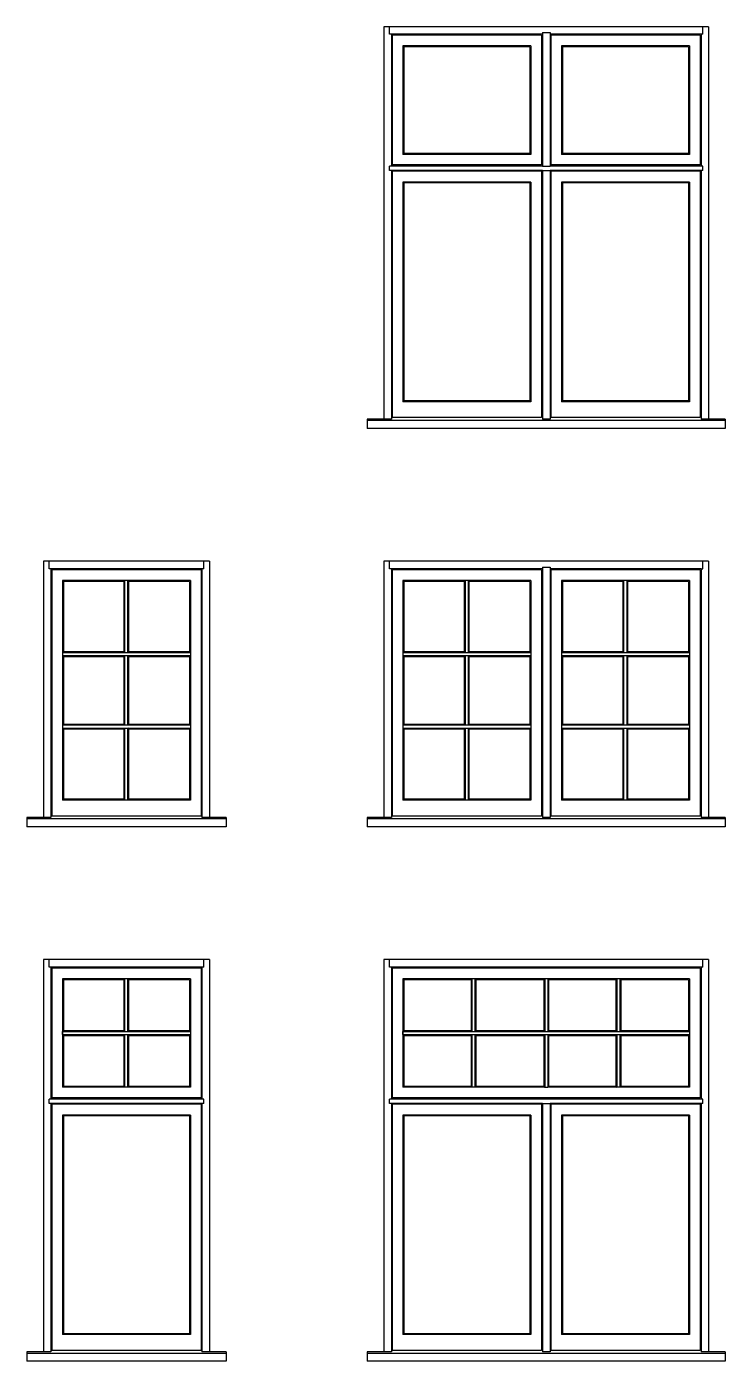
# Model space of a CAD drawing. Header units: inches. Extents: x 1985 to 11287, y 379 to 3234.
# Drawn here: x 9094.9 to 9221, y 1658.4 to 1899.4 of the extents above; entities that cross this region are included whole.
import ezdxf

# ---------------------------------------------------------------- set-up
doc = ezdxf.new("R2010")
doc.units = ezdxf.units.IN
doc.header["$MEASUREMENT"] = 0
doc.layers.add('elevation 99', color=7, linetype='CONTINUOUS')

msp = doc.modelspace()

# ---------------------------------------------------------------- linework, layer by layer
at = {"layer": 'elevation 99'}
for p, q in [((9159.357966, 1899.389656), (9159.357966, 1874.200051)), ((9189.357947, 1899.389656), (9159.357966, 1899.389656)), ((9160.420466, 1898.014655), (9160.420466, 1899.389656)), ((9217.982929, 1899.389656), (9187.982947, 1899.389656)), ((9216.920429, 1898.014655), (9216.920429, 1899.389656)), ((9217.982929, 1899.389656), (9217.982929, 1874.200051)), ((9187.982947, 1898.014655), (9160.420466, 1898.014655)), ((9160.732966, 1898.014655), (9160.732966, 1874.200051)), ((9160.876372, 1897.870969), (9160.876372, 1874.450518)), ((9187.839262, 1897.870969), (9160.876372, 1897.870969)), ((9187.839262, 1897.870969), (9187.839262, 1874.450518)), ((9187.982947, 1898.327155), (9187.982947, 1874.200051)), ((9187.982947, 1898.327155), (9189.357947, 1898.327155)), ((9187.982947, 1898.014655), (9187.982947, 1874.200051)), ((9189.357947, 1898.327155), (9189.357947, 1874.200051)), ((9189.357947, 1898.014655), (9189.357947, 1874.200051)), ((9216.920429, 1898.014655), (9189.357947, 1898.014655)), ((9189.501354, 1897.870969), (9189.501354, 1874.450518)), ((9216.464243, 1897.870969), (9189.501354, 1897.870969)), ((9216.464243, 1897.870969), (9216.464243, 1874.450518)), ((9216.607929, 1898.014655), (9216.607929, 1874.200051)), ((9162.822251, 1895.925369), (9162.822251, 1876.33346)), ((9185.893662, 1895.925369), (9162.822251, 1895.925369)), ((9162.982966, 1895.764655), (9162.982966, 1876.494175)), ((9185.732947, 1895.764655), (9162.982966, 1895.764655)), ((9185.732947, 1895.764655), (9185.732947, 1876.494175)), ((9185.893662, 1895.925369), (9185.893662, 1876.33346)), ((9191.447233, 1895.925369), (9191.447233, 1876.33346)), ((9214.518643, 1895.925369), (9191.447233, 1895.925369)), ((9191.607947, 1895.764655), (9191.607947, 1876.494175)), ((9214.357929, 1895.764655), (9191.607947, 1895.764655)), ((9214.357929, 1895.764655), (9214.357929, 1876.494175)), ((9214.518643, 1895.925369), (9214.518643, 1876.33346)), ((9185.893662, 1876.33346), (9162.822251, 1876.33346)), ((9185.732947, 1876.494175), (9162.982966, 1876.494175)), ((9214.518643, 1876.33346), (9191.447233, 1876.33346)), ((9214.357929, 1876.494175), (9191.607947, 1876.494175)), ((9159.357966, 1874.200051), (9159.357966, 1828.543744)), ((9187.982947, 1874.200051), (9160.420466, 1874.200051)), ((9160.420466, 1873.41985), (9160.420466, 1874.200051)), ((9187.982947, 1873.41985), (9160.420466, 1873.41985)), ((9160.732966, 1873.41985), (9160.732966, 1828.543744)), ((9187.839262, 1874.450518), (9160.876372, 1874.450518)), ((9160.876372, 1873.276164), (9160.876372, 1828.794211)), ((9187.839262, 1873.276164), (9160.876372, 1873.276164)), ((9187.839262, 1873.276164), (9187.839262, 1828.794211)), ((9187.982947, 1874.200051), (9189.357947, 1874.200051)), ((9187.982947, 1873.41985), (9187.982947, 1828.543744)), ((9187.982947, 1873.41985), (9187.982947, 1828.543744)), ((9187.982947, 1873.41985), (9189.357947, 1873.41985)), ((9216.920429, 1874.200051), (9189.357947, 1874.200051)), ((9189.357947, 1873.41985), (9189.357947, 1828.543744)), ((9189.357947, 1873.41985), (9189.357947, 1828.543744)), ((9216.920429, 1873.41985), (9189.357947, 1873.41985)), ((9216.464243, 1874.450518), (9189.501354, 1874.450518)), ((9189.501354, 1873.276164), (9189.501354, 1828.794211)), ((9216.464243, 1873.276164), (9189.501354, 1873.276164)), ((9216.464243, 1873.276164), (9216.464243, 1828.794211)), ((9216.607929, 1873.41985), (9216.607929, 1828.543744)), ((9216.920429, 1873.41985), (9216.920429, 1874.200051)), ((9217.982929, 1874.200051), (9217.982929, 1828.543744)), ((9162.822251, 1871.330564), (9162.822251, 1831.677154)), ((9185.893662, 1871.330564), (9162.822251, 1871.330564)), ((9162.982966, 1871.16985), (9162.982966, 1831.837868)), ((9185.732947, 1871.16985), (9162.982966, 1871.16985)), ((9185.732947, 1871.16985), (9185.732947, 1831.837868)), ((9185.893662, 1871.330564), (9185.893662, 1831.677154)), ((9191.447233, 1871.330564), (9191.447233, 1831.677154)), ((9214.518643, 1871.330564), (9191.447233, 1871.330564)), ((9191.607947, 1871.16985), (9191.607947, 1831.837868)), ((9214.357929, 1871.16985), (9191.607947, 1871.16985)), ((9214.357929, 1871.16985), (9214.357929, 1831.837868)), ((9214.518643, 1871.330564), (9214.518643, 1831.677154)), ((9185.893662, 1831.677154), (9162.822251, 1831.677154)), ((9185.732947, 1831.837868), (9162.982966, 1831.837868)), ((9214.518643, 1831.677154), (9191.447233, 1831.677154)), ((9214.357929, 1831.837868), (9191.607947, 1831.837868)), ((9160.732966, 1828.543744), (9156.357966, 1828.543744)), ((9156.357966, 1828.543744), (9156.357966, 1826.861002)), ((9192.357947, 1828.257213), (9156.357966, 1828.257213)), ((9192.357947, 1826.861002), (9156.357966, 1826.861002)), ((9187.839262, 1828.794211), (9160.876372, 1828.794211)), ((9220.982929, 1828.257213), (9184.982947, 1828.257213)), ((9220.982929, 1826.861002), (9184.982947, 1826.861002)), ((9189.357947, 1828.543744), (9187.982947, 1828.543744)), ((9216.464243, 1828.794211), (9189.501354, 1828.794211)), ((9220.982929, 1828.543744), (9216.607929, 1828.543744)), ((9220.982929, 1828.543744), (9220.982929, 1826.861002)), ((9097.929608, 1802.861002), (9097.929608, 1756.609896)), ((9127.92959, 1802.861002), (9097.929608, 1802.861002)), ((9098.992108, 1801.486002), (9098.992108, 1802.861002)), ((9126.86709, 1801.486002), (9126.86709, 1802.861002)), ((9127.92959, 1802.861002), (9127.92959, 1756.609896)), ((9159.357966, 1802.861002), (9159.357966, 1756.609896)), ((9189.357947, 1802.861002), (9159.357966, 1802.861002)), ((9160.420466, 1801.486002), (9160.420466, 1802.861002)), ((9217.982929, 1802.861002), (9187.982947, 1802.861002)), ((9216.920429, 1801.486002), (9216.920429, 1802.861002)), ((9217.982929, 1802.861002), (9217.982929, 1756.609896)), ((9126.86709, 1801.486002), (9098.992108, 1801.486002)), ((9099.304608, 1801.486002), (9099.304608, 1756.609896)), ((9099.448014, 1801.342316), (9099.448014, 1756.860363)), ((9126.410904, 1801.342316), (9099.448014, 1801.342316)), ((9126.410904, 1801.342316), (9126.410904, 1756.860363)), ((9126.55459, 1801.486002), (9126.55459, 1756.609896)), ((9160.732966, 1801.486002), (9160.420466, 1801.486002)), ((9160.732966, 1801.486002), (9160.732966, 1756.609896)), ((9187.982947, 1801.486002), (9160.732966, 1801.486002)), ((9160.876372, 1801.342316), (9160.876372, 1756.860363)), ((9187.839262, 1801.342316), (9160.876372, 1801.342316)), ((9187.839262, 1801.342316), (9187.839262, 1756.860363)), ((9187.982947, 1801.798502), (9187.982947, 1756.609896)), ((9187.982947, 1801.798502), (9189.357947, 1801.798502)), ((9187.982947, 1801.486002), (9187.982947, 1756.609896)), ((9189.357947, 1801.798502), (9189.357947, 1756.609896)), ((9189.357947, 1801.486002), (9189.357947, 1756.609896)), ((9216.607929, 1801.486002), (9189.357947, 1801.486002)), ((9189.501354, 1801.342316), (9189.501354, 1756.860363)), ((9216.464243, 1801.342316), (9189.501354, 1801.342316)), ((9216.464243, 1801.342316), (9216.464243, 1756.860363)), ((9216.607929, 1801.486002), (9216.607929, 1756.609896)), ((9216.607929, 1801.486002), (9216.920429, 1801.486002)), ((9101.393894, 1799.396716), (9101.393894, 1759.743305)), ((9124.465304, 1799.396716), (9101.393894, 1799.396716)), ((9101.554608, 1799.236002), (9101.554608, 1786.567873)), ((9112.487067, 1799.236002), (9101.554608, 1799.236002)), ((9112.487067, 1799.236002), (9112.647781, 1799.396716)), ((9112.487067, 1786.567873), (9112.487067, 1799.236002)), ((9112.647781, 1786.407159), (9112.647781, 1799.396716)), ((9113.201353, 1799.396716), (9113.362067, 1799.236002)), ((9113.201353, 1786.407159), (9113.201353, 1799.396716)), ((9124.30459, 1799.236002), (9113.362067, 1799.236002)), ((9113.362067, 1786.567873), (9113.362067, 1799.236002)), ((9124.30459, 1799.236002), (9124.30459, 1786.567873)), ((9124.465304, 1799.396716), (9124.465304, 1759.743305)), ((9162.822251, 1799.396716), (9162.822251, 1759.743305)), ((9185.893662, 1799.396716), (9162.822251, 1799.396716)), ((9162.982966, 1799.236002), (9162.982966, 1786.567873)), ((9173.915424, 1799.236002), (9162.982966, 1799.236002)), ((9173.915424, 1799.236002), (9174.076139, 1799.396716)), ((9173.915424, 1786.567873), (9173.915424, 1799.236002)), ((9174.076139, 1786.407159), (9174.076139, 1799.396716)), ((9174.62971, 1799.396716), (9174.790424, 1799.236002)), ((9174.62971, 1786.407159), (9174.62971, 1799.396716)), ((9185.732947, 1799.236002), (9174.790424, 1799.236002)), ((9174.790424, 1786.567873), (9174.790424, 1799.236002)), ((9185.732947, 1799.236002), (9185.732947, 1786.567873)), ((9185.893662, 1799.396716), (9185.893662, 1759.743305)), ((9191.447233, 1799.396716), (9191.447233, 1759.743305)), ((9214.518643, 1799.396716), (9191.447233, 1799.396716)), ((9191.607947, 1799.236002), (9191.607947, 1786.567873)), ((9202.540406, 1799.236002), (9191.607947, 1799.236002)), ((9202.540406, 1799.236002), (9202.70112, 1799.396716)), ((9202.540406, 1786.567873), (9202.540406, 1799.236002)), ((9202.70112, 1786.407159), (9202.70112, 1799.396716)), ((9203.254692, 1799.396716), (9203.415406, 1799.236002)), ((9203.254692, 1786.407159), (9203.254692, 1799.396716)), ((9214.357929, 1799.236002), (9203.415406, 1799.236002)), ((9203.415406, 1786.567873), (9203.415406, 1799.236002)), ((9214.357929, 1799.236002), (9214.357929, 1786.567873)), ((9214.518643, 1799.396716), (9214.518643, 1759.743305)), ((9101.554608, 1786.567873), (9101.393894, 1786.407159)), ((9101.393894, 1786.407159), (9112.647781, 1786.407159)), ((9101.393894, 1785.853587), (9112.647781, 1785.853587)), ((9101.393894, 1785.853587), (9101.554608, 1785.692873)), ((9101.554608, 1786.567873), (9112.487067, 1786.567873)), ((9112.487067, 1786.567873), (9112.647781, 1786.407159)), ((9112.487067, 1785.692873), (9112.647781, 1785.853587)), ((9112.647781, 1786.407159), (9113.201353, 1786.407159)), ((9112.647781, 1785.853587), (9113.201353, 1785.853587)), ((9112.647781, 1773.296498), (9112.647781, 1785.853587)), ((9113.362067, 1786.567873), (9113.201353, 1786.407159)), ((9113.201353, 1786.407159), (9124.465304, 1786.407159)), ((9113.201353, 1785.853587), (9124.465304, 1785.853587)), ((9113.362067, 1785.692873), (9113.201353, 1785.853587)), ((9113.201353, 1773.296498), (9113.201353, 1785.853587)), ((9113.362067, 1786.567873), (9124.30459, 1786.567873)), ((9124.30459, 1786.567873), (9124.465304, 1786.407159)), ((9124.465304, 1785.853587), (9124.30459, 1785.692873)), ((9162.982966, 1786.567873), (9162.822251, 1786.407159)), ((9162.822251, 1786.407159), (9174.076139, 1786.407159)), ((9162.822251, 1785.853587), (9174.076139, 1785.853587)), ((9162.822251, 1785.853587), (9162.982966, 1785.692873)), ((9162.982966, 1786.567873), (9173.915424, 1786.567873)), ((9173.915424, 1786.567873), (9174.076139, 1786.407159)), ((9173.915424, 1785.692873), (9174.076139, 1785.853587)), ((9174.076139, 1786.407159), (9174.62971, 1786.407159)), ((9174.076139, 1785.853587), (9174.62971, 1785.853587)), ((9174.076139, 1773.296498), (9174.076139, 1785.853587)), ((9174.790424, 1786.567873), (9174.62971, 1786.407159)), ((9174.62971, 1786.407159), (9185.893662, 1786.407159)), ((9174.62971, 1785.853587), (9185.893662, 1785.853587)), ((9174.790424, 1785.692873), (9174.62971, 1785.853587)), ((9174.62971, 1773.296498), (9174.62971, 1785.853587)), ((9174.790424, 1786.567873), (9185.732947, 1786.567873)), ((9185.732947, 1786.567873), (9185.893662, 1786.407159)), ((9185.893662, 1785.853587), (9185.732947, 1785.692873)), ((9191.607947, 1786.567873), (9191.447233, 1786.407159)), ((9191.447233, 1786.407159), (9202.70112, 1786.407159)), ((9191.447233, 1785.853587), (9202.70112, 1785.853587)), ((9191.447233, 1785.853587), (9191.607947, 1785.692873)), ((9191.607947, 1786.567873), (9202.540406, 1786.567873)), ((9202.540406, 1786.567873), (9202.70112, 1786.407159)), ((9202.540406, 1785.692873), (9202.70112, 1785.853587)), ((9202.70112, 1786.407159), (9203.254692, 1786.407159)), ((9202.70112, 1785.853587), (9203.254692, 1785.853587)), ((9202.70112, 1773.296498), (9202.70112, 1785.853587)), ((9203.415406, 1786.567873), (9203.254692, 1786.407159)), ((9203.254692, 1786.407159), (9214.518643, 1786.407159)), ((9203.254692, 1785.853587), (9214.518643, 1785.853587)), ((9203.415406, 1785.692873), (9203.254692, 1785.853587)), ((9203.254692, 1773.296498), (9203.254692, 1785.853587)), ((9203.415406, 1786.567873), (9214.357929, 1786.567873)), ((9214.357929, 1786.567873), (9214.518643, 1786.407159)), ((9214.518643, 1785.853587), (9214.357929, 1785.692873)), ((9101.554608, 1785.692873), (9101.554608, 1773.457212)), ((9101.554608, 1785.692873), (9112.487067, 1785.692873)), ((9112.487067, 1773.457212), (9112.487067, 1785.692873)), ((9113.362067, 1773.457212), (9113.362067, 1785.692873)), ((9113.362067, 1785.692873), (9124.30459, 1785.692873)), ((9124.30459, 1785.692873), (9124.30459, 1773.457212)), ((9162.982966, 1785.692873), (9162.982966, 1773.457212)), ((9162.982966, 1785.692873), (9173.915424, 1785.692873)), ((9173.915424, 1773.457212), (9173.915424, 1785.692873)), ((9174.790424, 1773.457212), (9174.790424, 1785.692873)), ((9174.790424, 1785.692873), (9185.732947, 1785.692873)), ((9185.732947, 1785.692873), (9185.732947, 1773.457212)), ((9191.607947, 1785.692873), (9191.607947, 1773.457212)), ((9191.607947, 1785.692873), (9202.540406, 1785.692873)), ((9202.540406, 1773.457212), (9202.540406, 1785.692873)), ((9203.415406, 1773.457212), (9203.415406, 1785.692873)), ((9203.415406, 1785.692873), (9214.357929, 1785.692873)), ((9214.357929, 1785.692873), (9214.357929, 1773.457212)), ((9101.554608, 1773.457212), (9101.393894, 1773.296498)), ((9101.393894, 1773.296498), (9112.647781, 1773.296498)), ((9101.393894, 1772.742927), (9112.647781, 1772.742927)), ((9101.393894, 1772.742927), (9101.554608, 1772.582212)), ((9101.554608, 1773.457212), (9112.487067, 1773.457212)), ((9101.554608, 1772.582212), (9101.554608, 1759.90402)), ((9101.554608, 1772.582212), (9112.487067, 1772.582212)), ((9112.487067, 1773.457212), (9112.647781, 1773.296498)), ((9112.487067, 1772.582212), (9112.647781, 1772.742927)), ((9112.487067, 1759.90402), (9112.487067, 1772.582212)), ((9112.647781, 1773.296498), (9113.201353, 1773.296498)), ((9112.647781, 1759.743305), (9112.647781, 1772.742927)), ((9112.647781, 1772.742927), (9113.201353, 1772.742927)), ((9113.362067, 1773.457212), (9113.201353, 1773.296498)), ((9113.201353, 1773.296498), (9124.465304, 1773.296498)), ((9113.201353, 1759.743305), (9113.201353, 1772.742927)), ((9113.201353, 1772.742927), (9124.465304, 1772.742927)), ((9113.362067, 1772.582212), (9113.201353, 1772.742927)), ((9113.362067, 1773.457212), (9124.30459, 1773.457212)), ((9113.362067, 1759.90402), (9113.362067, 1772.582212)), ((9113.362067, 1772.582212), (9124.30459, 1772.582212)), ((9124.30459, 1773.457212), (9124.465304, 1773.296498)), ((9124.465304, 1772.742927), (9124.30459, 1772.582212)), ((9124.30459, 1772.582212), (9124.30459, 1759.90402)), ((9162.982966, 1773.457212), (9162.822251, 1773.296498)), ((9162.822251, 1773.296498), (9174.076139, 1773.296498)), ((9162.822251, 1772.742927), (9174.076139, 1772.742927)), ((9162.822251, 1772.742927), (9162.982966, 1772.582212)), ((9162.982966, 1773.457212), (9173.915424, 1773.457212)), ((9162.982966, 1772.582212), (9162.982966, 1759.90402)), ((9162.982966, 1772.582212), (9173.915424, 1772.582212)), ((9173.915424, 1773.457212), (9174.076139, 1773.296498)), ((9173.915424, 1772.582212), (9174.076139, 1772.742927)), ((9173.915424, 1759.90402), (9173.915424, 1772.582212)), ((9174.076139, 1773.296498), (9174.62971, 1773.296498)), ((9174.076139, 1759.743305), (9174.076139, 1772.742927)), ((9174.076139, 1772.742927), (9174.62971, 1772.742927)), ((9174.790424, 1773.457212), (9174.62971, 1773.296498)), ((9174.62971, 1773.296498), (9185.893662, 1773.296498)), ((9174.62971, 1759.743305), (9174.62971, 1772.742927)), ((9174.62971, 1772.742927), (9185.893662, 1772.742927)), ((9174.790424, 1772.582212), (9174.62971, 1772.742927)), ((9174.790424, 1773.457212), (9185.732947, 1773.457212)), ((9174.790424, 1759.90402), (9174.790424, 1772.582212)), ((9174.790424, 1772.582212), (9185.732947, 1772.582212)), ((9185.732947, 1773.457212), (9185.893662, 1773.296498)), ((9185.893662, 1772.742927), (9185.732947, 1772.582212)), ((9185.732947, 1772.582212), (9185.732947, 1759.90402)), ((9191.607947, 1773.457212), (9191.447233, 1773.296498)), ((9191.447233, 1773.296498), (9202.70112, 1773.296498)), ((9191.447233, 1772.742927), (9202.70112, 1772.742927)), ((9191.447233, 1772.742927), (9191.607947, 1772.582212)), ((9191.607947, 1773.457212), (9202.540406, 1773.457212)), ((9191.607947, 1772.582212), (9191.607947, 1759.90402)), ((9191.607947, 1772.582212), (9202.540406, 1772.582212)), ((9202.540406, 1773.457212), (9202.70112, 1773.296498)), ((9202.540406, 1772.582212), (9202.70112, 1772.742927)), ((9202.540406, 1759.90402), (9202.540406, 1772.582212)), ((9202.70112, 1773.296498), (9203.254692, 1773.296498)), ((9202.70112, 1759.743305), (9202.70112, 1772.742927)), ((9202.70112, 1772.742927), (9203.254692, 1772.742927)), ((9203.415406, 1773.457212), (9203.254692, 1773.296498)), ((9203.254692, 1773.296498), (9214.518643, 1773.296498)), ((9203.254692, 1759.743305), (9203.254692, 1772.742927)), ((9203.254692, 1772.742927), (9214.518643, 1772.742927)), ((9203.415406, 1772.582212), (9203.254692, 1772.742927)), ((9203.415406, 1773.457212), (9214.357929, 1773.457212)), ((9203.415406, 1759.90402), (9203.415406, 1772.582212)), ((9203.415406, 1772.582212), (9214.357929, 1772.582212)), ((9214.357929, 1773.457212), (9214.518643, 1773.296498)), ((9214.518643, 1772.742927), (9214.357929, 1772.582212)), ((9214.357929, 1772.582212), (9214.357929, 1759.90402)), ((9124.465304, 1759.743305), (9101.393894, 1759.743305)), ((9112.487067, 1759.90402), (9101.554608, 1759.90402)), ((9112.487067, 1759.90402), (9112.647781, 1759.743305)), ((9113.362067, 1759.90402), (9113.201353, 1759.743305)), ((9124.30459, 1759.90402), (9113.362067, 1759.90402)), ((9185.893662, 1759.743305), (9162.822251, 1759.743305)), ((9173.915424, 1759.90402), (9162.982966, 1759.90402)), ((9173.915424, 1759.90402), (9174.076139, 1759.743305)), ((9174.790424, 1759.90402), (9174.62971, 1759.743305)), ((9185.732947, 1759.90402), (9174.790424, 1759.90402)), ((9214.518643, 1759.743305), (9191.447233, 1759.743305)), ((9202.540406, 1759.90402), (9191.607947, 1759.90402)), ((9202.540406, 1759.90402), (9202.70112, 1759.743305)), ((9203.415406, 1759.90402), (9203.254692, 1759.743305)), ((9214.357929, 1759.90402), (9203.415406, 1759.90402)), ((9126.410904, 1756.860363), (9099.448014, 1756.860363)), ((9187.839262, 1756.860363), (9160.876372, 1756.860363)), ((9216.464243, 1756.860363), (9189.501354, 1756.860363)), ((9099.304608, 1756.609896), (9094.929608, 1756.609896)), ((9094.929608, 1756.609896), (9094.929608, 1754.927154)), ((9130.92959, 1756.323365), (9094.929608, 1756.323365)), ((9130.92959, 1754.927154), (9094.929608, 1754.927154)), ((9130.92959, 1756.609896), (9126.55459, 1756.609896)), ((9130.92959, 1756.609896), (9130.92959, 1754.927154)), ((9160.732966, 1756.609896), (9156.357966, 1756.609896)), ((9156.357966, 1756.609896), (9156.357966, 1754.927154)), ((9192.357947, 1756.323365), (9156.357966, 1756.323365)), ((9192.357947, 1754.927154), (9156.357966, 1754.927154)), ((9220.982929, 1756.323365), (9184.982947, 1756.323365)), ((9220.982929, 1754.927154), (9184.982947, 1754.927154)), ((9189.357947, 1756.609896), (9187.982947, 1756.609896)), ((9220.982929, 1756.609896), (9216.607929, 1756.609896)), ((9220.982929, 1756.609896), (9220.982929, 1754.927154)), ((9097.929608, 1730.927162), (9097.929608, 1705.737557)), ((9127.92959, 1730.927162), (9097.929608, 1730.927162)), ((9098.992108, 1729.552161), (9098.992108, 1730.927162)), ((9126.86709, 1729.552161), (9126.86709, 1730.927162)), ((9127.92959, 1730.927162), (9127.92959, 1705.737557)), ((9159.357966, 1730.927162), (9159.357966, 1705.737557)), ((9189.357947, 1730.927162), (9159.357966, 1730.927162)), ((9160.420466, 1729.552161), (9160.420466, 1730.927162)), ((9217.982929, 1730.927162), (9187.982947, 1730.927162)), ((9216.920429, 1729.552161), (9216.920429, 1730.927162)), ((9217.982929, 1730.927162), (9217.982929, 1705.737557)), ((9126.86709, 1729.552161), (9098.992108, 1729.552161)), ((9099.304608, 1729.552161), (9099.304608, 1705.737557)), ((9099.448014, 1729.408475), (9099.448014, 1705.988024)), ((9126.410904, 1729.408475), (9099.448014, 1729.408475)), ((9126.410904, 1729.408475), (9126.410904, 1705.988024)), ((9126.55459, 1729.552161), (9126.55459, 1705.737557)), ((9187.982947, 1729.552161), (9160.420466, 1729.552161)), ((9160.732966, 1729.552161), (9160.732966, 1705.737557)), ((9160.876372, 1729.408475), (9160.876372, 1705.988024)), ((9187.839262, 1729.408475), (9160.876372, 1729.408475)), ((9216.920429, 1729.552161), (9183.482947, 1729.552161)), ((9216.464243, 1729.408475), (9183.626354, 1729.408475)), ((9216.464243, 1729.408475), (9216.464243, 1705.988024)), ((9216.607929, 1729.552161), (9216.607929, 1705.737557)), ((9101.393894, 1727.462875), (9101.393894, 1707.870966)), ((9124.465304, 1727.462875), (9101.393894, 1727.462875)), ((9101.554608, 1727.302161), (9101.554608, 1718.104421)), ((9112.487067, 1727.302161), (9101.554608, 1727.302161)), ((9112.487067, 1727.302161), (9112.647781, 1727.462875)), ((9112.487067, 1718.104421), (9112.487067, 1727.302161)), ((9112.647781, 1717.943706), (9112.647781, 1727.462875)), ((9113.201353, 1727.462875), (9113.362067, 1727.302161)), ((9113.201353, 1717.943706), (9113.201353, 1727.462875)), ((9124.30459, 1727.302161), (9113.362067, 1727.302161)), ((9113.362067, 1718.104421), (9113.362067, 1727.302161)), ((9124.30459, 1727.302161), (9124.30459, 1718.104421)), ((9124.465304, 1727.462875), (9124.465304, 1707.870966)), ((9162.822251, 1727.462875), (9162.822251, 1707.870966)), ((9188.393662, 1727.462875), (9162.822251, 1727.462875)), ((9162.982966, 1727.302161), (9162.982966, 1718.104421)), ((9175.165424, 1727.302161), (9162.982966, 1727.302161)), ((9175.165424, 1727.302161), (9175.326139, 1727.462875)), ((9175.165424, 1718.104421), (9175.165424, 1727.302161)), ((9175.326139, 1717.943706), (9175.326139, 1727.462875)), ((9175.87971, 1727.462875), (9176.040424, 1727.302161)), ((9175.87971, 1717.943706), (9175.87971, 1727.462875)), ((9188.232947, 1727.302161), (9176.040424, 1727.302161)), ((9176.040424, 1718.104421), (9176.040424, 1727.302161)), ((9188.232947, 1727.302161), (9188.393662, 1727.462875)), ((9188.232947, 1727.302161), (9188.232947, 1718.104421)), ((9188.393662, 1727.462875), (9188.393662, 1717.943706)), ((9214.518643, 1727.462875), (9188.393662, 1727.462875)), ((9188.947233, 1727.462875), (9188.947233, 1717.943706)), ((9188.947233, 1727.462875), (9189.107947, 1727.302161)), ((9189.107947, 1727.302161), (9189.107947, 1718.104421)), ((9201.290406, 1727.302161), (9189.107947, 1727.302161)), ((9201.290406, 1727.302161), (9201.45112, 1727.462875)), ((9201.290406, 1718.104421), (9201.290406, 1727.302161)), ((9201.45112, 1717.943706), (9201.45112, 1727.462875)), ((9202.004692, 1727.462875), (9202.165406, 1727.302161)), ((9202.004692, 1717.943706), (9202.004692, 1727.462875)), ((9214.357929, 1727.302161), (9202.165406, 1727.302161)), ((9202.165406, 1718.104421), (9202.165406, 1727.302161)), ((9214.357929, 1727.302161), (9214.357929, 1718.104421)), ((9214.518643, 1727.462875), (9214.518643, 1707.870966)), ((9101.554608, 1718.104421), (9101.393894, 1717.943706)), ((9101.393894, 1717.943706), (9112.647781, 1717.943706)), ((9101.393894, 1717.390135), (9101.393894, 1717.943706)), ((9101.393894, 1717.390135), (9112.647781, 1717.390135)), ((9101.393894, 1717.390135), (9101.554608, 1717.229421)), ((9101.554608, 1718.104421), (9112.487067, 1718.104421)), ((9101.554608, 1717.229421), (9101.554608, 1708.031681)), ((9101.554608, 1717.229421), (9112.487067, 1717.229421)), ((9112.487067, 1718.104421), (9112.647781, 1717.943706)), ((9112.487067, 1717.229421), (9112.647781, 1717.390135)), ((9112.487067, 1708.031681), (9112.487067, 1717.229421)), ((9112.647781, 1717.943706), (9113.201353, 1717.943706)), ((9112.647781, 1707.870966), (9112.647781, 1717.390135)), ((9112.647781, 1717.390135), (9113.201353, 1717.390135)), ((9113.362067, 1718.104421), (9113.201353, 1717.943706)), ((9113.201353, 1717.943706), (9124.465304, 1717.943706)), ((9113.201353, 1707.870966), (9113.201353, 1717.390135)), ((9113.201353, 1717.390135), (9124.465304, 1717.390135)), ((9113.362067, 1717.229421), (9113.201353, 1717.390135)), ((9113.362067, 1718.104421), (9124.30459, 1718.104421)), ((9113.362067, 1708.031681), (9113.362067, 1717.229421)), ((9113.362067, 1717.229421), (9124.30459, 1717.229421)), ((9124.30459, 1718.104421), (9124.465304, 1717.943706)), ((9124.465304, 1717.390135), (9124.30459, 1717.229421)), ((9124.30459, 1717.229421), (9124.30459, 1708.031681)), ((9162.982966, 1718.104421), (9162.822251, 1717.943706)), ((9162.822251, 1717.943706), (9175.326139, 1717.943706)), ((9162.822251, 1717.390135), (9162.822251, 1717.943706)), ((9162.822251, 1717.390135), (9175.326139, 1717.390135)), ((9162.822251, 1717.390135), (9162.982966, 1717.229421)), ((9162.982966, 1718.104421), (9175.165424, 1718.104421)), ((9162.982966, 1717.229421), (9162.982966, 1708.031681)), ((9162.982966, 1717.229421), (9175.165424, 1717.229421)), ((9175.165424, 1718.104421), (9175.326139, 1717.943706)), ((9175.165424, 1717.229421), (9175.326139, 1717.390135)), ((9175.165424, 1708.031681), (9175.165424, 1717.229421)), ((9175.326139, 1717.943706), (9175.87971, 1717.943706)), ((9175.326139, 1707.870966), (9175.326139, 1717.390135)), ((9175.326139, 1717.390135), (9175.87971, 1717.390135)), ((9176.040424, 1718.104421), (9175.87971, 1717.943706)), ((9175.87971, 1717.943706), (9188.393662, 1717.943706)), ((9175.87971, 1707.870966), (9175.87971, 1717.390135)), ((9175.87971, 1717.390135), (9188.393662, 1717.390135)), ((9176.040424, 1717.229421), (9175.87971, 1717.390135)), ((9176.040424, 1718.104421), (9188.232947, 1718.104421)), ((9176.040424, 1708.031681), (9176.040424, 1717.229421)), ((9176.040424, 1717.229421), (9188.232947, 1717.229421)), ((9188.232947, 1718.104421), (9188.393662, 1717.943706)), ((9188.393662, 1717.390135), (9188.232947, 1717.229421)), ((9188.232947, 1717.229421), (9188.232947, 1708.031681)), ((9188.393662, 1717.943706), (9188.947233, 1717.943706)), ((9188.393662, 1717.390135), (9188.947233, 1717.390135)), ((9188.393662, 1717.390135), (9188.393662, 1707.870966)), ((9189.107947, 1718.104421), (9188.947233, 1717.943706)), ((9188.947233, 1717.943706), (9201.45112, 1717.943706)), ((9188.947233, 1717.390135), (9201.45112, 1717.390135)), ((9188.947233, 1717.390135), (9189.107947, 1717.229421)), ((9188.947233, 1717.390135), (9188.947233, 1707.870966)), ((9189.107947, 1718.104421), (9201.290406, 1718.104421)), ((9189.107947, 1717.229421), (9189.107947, 1708.031681)), ((9189.107947, 1717.229421), (9201.290406, 1717.229421)), ((9201.290406, 1718.104421), (9201.45112, 1717.943706)), ((9201.290406, 1717.229421), (9201.45112, 1717.390135)), ((9201.290406, 1708.031681), (9201.290406, 1717.229421)), ((9201.45112, 1717.943706), (9202.004692, 1717.943706)), ((9201.45112, 1707.870966), (9201.45112, 1717.390135)), ((9201.45112, 1717.390135), (9202.004692, 1717.390135)), ((9202.165406, 1718.104421), (9202.004692, 1717.943706)), ((9202.004692, 1717.943706), (9214.518643, 1717.943706)), ((9202.004692, 1707.870966), (9202.004692, 1717.390135)), ((9202.004692, 1717.390135), (9214.518643, 1717.390135)), ((9202.165406, 1717.229421), (9202.004692, 1717.390135)), ((9202.165406, 1718.104421), (9214.357929, 1718.104421)), ((9202.165406, 1708.031681), (9202.165406, 1717.229421)), ((9202.165406, 1717.229421), (9214.357929, 1717.229421)), ((9214.357929, 1718.104421), (9214.518643, 1717.943706)), ((9214.518643, 1717.390135), (9214.357929, 1717.229421)), ((9214.357929, 1717.229421), (9214.357929, 1708.031681)), ((9124.465304, 1707.870966), (9101.393894, 1707.870966)), ((9112.487067, 1708.031681), (9101.554608, 1708.031681)), ((9112.487067, 1708.031681), (9112.647781, 1707.870966)), ((9113.362067, 1708.031681), (9113.201353, 1707.870966)), ((9124.30459, 1708.031681), (9113.362067, 1708.031681)), ((9188.393662, 1707.870966), (9162.822251, 1707.870966)), ((9175.165424, 1708.031681), (9162.982966, 1708.031681)), ((9175.165424, 1708.031681), (9175.326139, 1707.870966)), ((9176.040424, 1708.031681), (9175.87971, 1707.870966)), ((9188.232947, 1708.031681), (9176.040424, 1708.031681)), ((9188.232947, 1708.031681), (9188.393662, 1707.870966)), ((9188.393662, 1707.870966), (9188.947233, 1707.870966)), ((9188.947233, 1707.870966), (9189.107947, 1708.031681)), ((9214.518643, 1707.870966), (9188.947233, 1707.870966)), ((9201.290406, 1708.031681), (9189.107947, 1708.031681)), ((9201.290406, 1708.031681), (9201.45112, 1707.870966)), ((9202.165406, 1708.031681), (9202.004692, 1707.870966)), ((9214.357929, 1708.031681), (9202.165406, 1708.031681)), ((9097.929608, 1705.737557), (9097.929608, 1660.081251)), ((9126.86709, 1705.737557), (9098.992108, 1705.737557)), ((9098.992108, 1704.957356), (9098.992108, 1705.737557)), ((9126.86709, 1704.957356), (9098.992108, 1704.957356)), ((9099.304608, 1704.957356), (9099.304608, 1660.081251)), ((9126.410904, 1705.988024), (9099.448014, 1705.988024)), ((9099.448014, 1704.81367), (9099.448014, 1660.331718)), ((9126.410904, 1704.81367), (9099.448014, 1704.81367)), ((9126.410904, 1704.81367), (9126.410904, 1660.331718)), ((9126.55459, 1704.957356), (9126.55459, 1660.081251)), ((9126.86709, 1704.957356), (9126.86709, 1705.737557)), ((9127.92959, 1705.737557), (9127.92959, 1660.081251)), ((9159.357966, 1705.737557), (9159.357966, 1660.081251)), ((9187.982947, 1705.737557), (9160.420466, 1705.737557)), ((9160.420466, 1704.957356), (9160.420466, 1705.737557)), ((9187.982947, 1704.957356), (9160.420466, 1704.957356)), ((9160.732966, 1704.957356), (9160.732966, 1660.081251)), ((9187.839262, 1705.988024), (9160.876372, 1705.988024)), ((9160.876372, 1704.81367), (9160.876372, 1660.331718)), ((9187.839262, 1704.81367), (9160.876372, 1704.81367)), ((9216.920429, 1705.737557), (9183.482947, 1705.737557)), ((9216.464243, 1705.988024), (9183.626354, 1705.988024)), ((9187.839262, 1704.81367), (9187.839262, 1660.331718)), ((9187.982947, 1704.957356), (9187.982947, 1660.081251)), ((9187.982947, 1704.957356), (9187.982947, 1660.081251)), ((9187.982947, 1704.957356), (9189.357947, 1704.957356)), ((9189.357947, 1704.957356), (9189.357947, 1660.081251)), ((9189.357947, 1704.957356), (9189.357947, 1660.081251)), ((9216.920429, 1704.957356), (9189.357947, 1704.957356)), ((9189.501354, 1704.81367), (9189.501354, 1660.331718)), ((9216.464243, 1704.81367), (9189.501354, 1704.81367)), ((9216.464243, 1704.81367), (9216.464243, 1660.331718)), ((9216.607929, 1704.957356), (9216.607929, 1660.081251)), ((9216.920429, 1704.957356), (9216.920429, 1705.737557)), ((9217.982929, 1705.737557), (9217.982929, 1660.081251)), ((9101.393894, 1702.86807), (9101.393894, 1663.21466)), ((9124.465304, 1702.86807), (9101.393894, 1702.86807)), ((9101.554608, 1702.707356), (9101.554608, 1663.375374)), ((9124.30459, 1702.707356), (9101.554608, 1702.707356)), ((9124.30459, 1702.707356), (9124.30459, 1663.375374)), ((9124.465304, 1702.86807), (9124.465304, 1663.21466)), ((9162.822251, 1702.86807), (9162.822251, 1663.21466)), ((9185.893662, 1702.86807), (9162.822251, 1702.86807)), ((9162.982966, 1702.707356), (9162.982966, 1663.375374)), ((9185.732947, 1702.707356), (9162.982966, 1702.707356)), ((9185.732947, 1702.707356), (9185.732947, 1663.375374)), ((9185.893662, 1702.86807), (9185.893662, 1663.21466)), ((9191.447233, 1702.86807), (9191.447233, 1663.21466)), ((9214.518643, 1702.86807), (9191.447233, 1702.86807)), ((9191.607947, 1702.707356), (9191.607947, 1663.375374)), ((9214.357929, 1702.707356), (9191.607947, 1702.707356)), ((9214.357929, 1702.707356), (9214.357929, 1663.375374)), ((9214.518643, 1702.86807), (9214.518643, 1663.21466)), ((9124.465304, 1663.21466), (9101.393894, 1663.21466)), ((9124.30459, 1663.375374), (9101.554608, 1663.375374)), ((9185.893662, 1663.21466), (9162.822251, 1663.21466)), ((9185.732947, 1663.375374), (9162.982966, 1663.375374)), ((9214.518643, 1663.21466), (9191.447233, 1663.21466)), ((9214.357929, 1663.375374), (9191.607947, 1663.375374)), ((9099.304608, 1660.081251), (9094.929608, 1660.081251)), ((9094.929608, 1660.081251), (9094.929608, 1658.398508)), ((9130.92959, 1659.794719), (9094.929608, 1659.794719)), ((9130.92959, 1658.398508), (9094.929608, 1658.398508)), ((9126.410904, 1660.331718), (9099.448014, 1660.331718)), ((9130.92959, 1660.081251), (9126.55459, 1660.081251)), ((9130.92959, 1660.081251), (9130.92959, 1658.398508)), ((9160.732966, 1660.081251), (9156.357966, 1660.081251)), ((9156.357966, 1660.081251), (9156.357966, 1658.398508)), ((9192.357947, 1659.794719), (9156.357966, 1659.794719)), ((9192.357947, 1658.398508), (9156.357966, 1658.398508)), ((9187.839262, 1660.331718), (9160.876372, 1660.331718)), ((9220.982929, 1659.794719), (9184.982947, 1659.794719)), ((9220.982929, 1658.398508), (9184.982947, 1658.398508)), ((9189.357947, 1660.081251), (9187.982947, 1660.081251)), ((9216.464243, 1660.331718), (9189.501354, 1660.331718)), ((9220.982929, 1660.081251), (9216.607929, 1660.081251)), ((9220.982929, 1660.081251), (9220.982929, 1658.398508))]:
    msp.add_line(p, q, dxfattribs=at)

doc.saveas('drawing.dxf')
